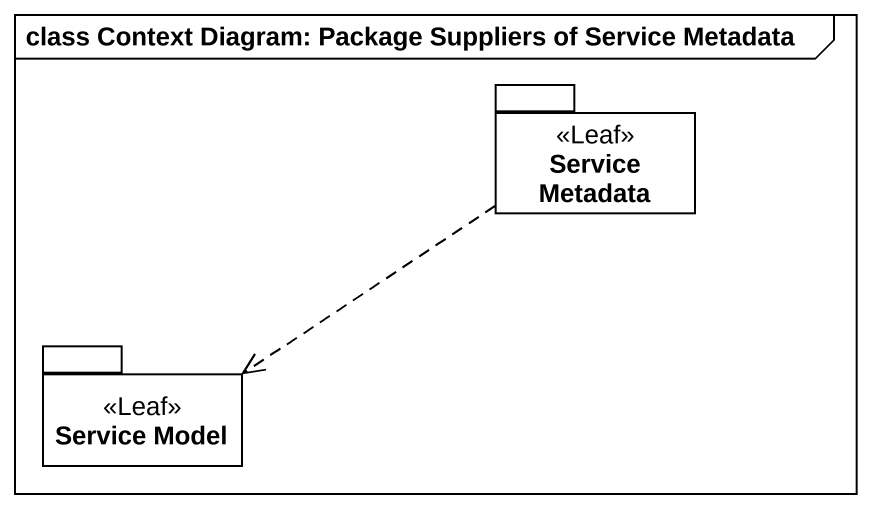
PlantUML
@startuml
mainframe class Context Diagram: Package Suppliers of Service Metadata
package "Service Metadata" as Service_Metadata <<Leaf>> {
}
package "Service Model" as Service_Model <<Leaf>> {
}
Service_Metadata .left.> Service_Model
@enduml
